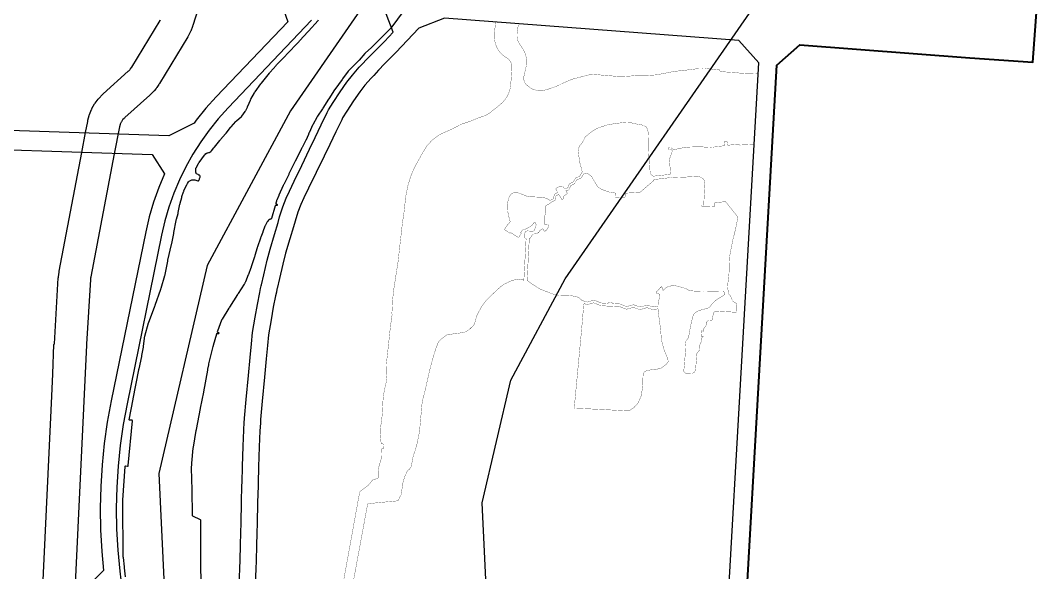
# Model space of a CAD drawing. Header units: millimetres. Extents: x -2018 to 1267, y -2275 to 2585.
# Drawn here: x 319 to 1267, y -603 to -87 of the extents above; entities that cross this region are included whole.
import ezdxf

# ---------------------------------------------------------------- set-up
doc = ezdxf.new("R2010")
doc.units = ezdxf.units.MM
doc.linetypes.add('DASH', pattern=[0.35, 0.25, -0.1])
for name, color, linetype in [('0block', 7, 'Continuous'), ('0lake', 140, 'DASH'), ('0river', 141, 'Continuous'), ('0river_center', 10, 'Continuous'), ('0river_s', 140, 'Continuous'), ('2area_up', 7, 'Continuous')]:
    doc.layers.add(name, color=color, linetype=linetype)
doc.layers.add('0edge', color=40, linetype='Continuous', lineweight=40)

msp = doc.modelspace()

# ---------------------------------------------------------------- linework, layer by layer
at = {"layer": '0block', "color": 7}
for points in [[(568.97, -88.64), (502.13, -158.81), (492.56, -169.44), (483.54, -180.67), (481.55, -183.44), (457.84, -195.13), (-6.71, -179.49), (-0.32, -37.07), (186.23, -42.69), (379.15, -48.16), (563, -71.82)], [(397.15, -600.63), (377.55, -620.29), (180.54, -601.77), (-25.5, -597.81), (-25.31, -594.06), (-7.52, -197.48), (442.32, -212.62), (453.87, -230.64), (448.53, -243.35), (443.71, -256.93), (439.65, -270.75), (436.4, -284.67), (404.18, -442.35), (400.54, -462.15), (397.69, -482.16), (395.63, -502.26), (394.37, -522.43), (393.92, -542.64), (394.28, -562.85), (395.43, -583.02)]]:
    msp.add_lwpolyline(points, close=True, dxfattribs=at)
for points in [[(523.36, -615.08), (524.12, -598.84), (524.38, -590.96), (524.71, -577.15), (525.04, -565.29), (525.28, -556.55), (525.7, -536.93), (526.12, -521.4), (526.2, -518.66), (526.66, -503.63), (527.19, -484.84), (527.81, -469.7), (528.28, -462.24), (528.44, -459.59), (528.5, -458.62), (530.06, -441.19), (532.22, -418.9), (533.72, -401.93), (534.89, -389.31), (536.02, -378.67), (538.43, -364.37), (540.46, -352.39), (542.73, -341.16), (543.53, -337.59), (544.1, -335.01), (544.28, -334.21), (546.36, -324.79), (549.66, -311.16), (552.38, -300.73), (556.31, -287.08), (559.74, -275.98), (561.15, -270.63), (564.07, -261.24), (567.24, -253.25), (570.3, -246.66), (574.73, -237.4), (581.84, -222.92), (589.21, -207.69), (594.48, -196.69), (599.99, -184.93), (605.68, -173.35), (606.92, -170.91), (611.26, -163.97), (617.72, -154.16), (623.97, -145.21), (629.07, -138.57), (635.36, -131.15), (638.16, -128.29), (642.67, -123.5), (648.31, -117.57), (658.86, -106.99), (667.11, -98.26), (660.6, -81.42)], [(591.03, -87.22), (513.14, -169.01), (503.99, -179.17), (495.49, -189.74), (487.6, -200.77), (480.33, -212.22), (473.72, -224.07), (467.78, -236.26), (462.53, -248.77), (457.99, -261.55), (454.17, -274.57), (451.05, -287.88), (418.91, -445.2), (415.35, -464.57), (412.58, -483.98), (410.58, -503.49), (409.36, -523.07), (408.93, -542.68), (409.27, -562.28), (410.39, -581.86), (412.3, -601.46), (413.23, -609.35)], [(977.67, -661.89), (1007.96, -127.15), (989.49, -106.08), (715.06, -85.5), (691.02, -94.81), (669.62, -117.44), (659.06, -128.04), (653.57, -133.81), (648.97, -138.69), (646.45, -141.26), (640.75, -147.99), (636.07, -154.08), (630.13, -162.59), (623.88, -172.07), (619.99, -178.31), (619.09, -180.06), (613.52, -191.42), (608.03, -203.11), (602.73, -214.19), (595.33, -229.49), (588.23, -243.95), (583.87, -253.06), (581.02, -259.18), (578.22, -266.24), (575.57, -274.77), (574.17, -280.1), (570.68, -291.37), (566.85, -304.7), (564.21, -314.81), (560.98, -328.17), (558.92, -337.46), (558.74, -338.27), (558.17, -340.85), (557.4, -344.28), (555.2, -355.13), (553.22, -366.86), (550.89, -380.71), (549.82, -390.8), (548.66, -403.28), (547.16, -420.29), (545, -442.59), (543.46, -459.75), (543.41, -460.52), (543.25, -463.17), (542.8, -470.47), (542.19, -485.36), (541.65, -504.07), (541.19, -519.11), (541.12, -521.82), (540.7, -537.29), (540.28, -556.91), (540.04, -565.7), (539.71, -577.54), (539.38, -591.39), (539.11, -599.44), (538.23, -618.31)]]:
    msp.add_lwpolyline(points, dxfattribs=at)
at = {"layer": '0edge'}
msp.add_lwpolyline([(994.5, -665.41), (1024.87, -129.15), (1046.34, -110.34), (1204.94, -122.23), (1263.59, -126.34), (1267.13, -75.63), (1258.64, 121.42), (1213.32, 457.41), (1202.47, 537.87), (1181.91, 690.24), (1179.69, 708.84), (1174.38, 765.41), (1162.69, 960.08), (1157.9, 1040), (1138.65, 1360.82), (1125.47, 1583.56)], dxfattribs=at)
at = {"layer": '0lake', "const_width": 0.25}
msp.add_lwpolyline([(614.98, -642.71), (635.85, -527.58), (636.07, -527.14), (636.46, -526.83), (643.67, -521.44), (644.05, -521.12), (644.36, -520.72), (647.69, -516.35), (648.15, -516.15), (648.63, -516), (652.93, -514.7), (653.07, -514.22), (653.08, -509.72), (653.08, -509.22), (653.11, -508.72), (653.33, -506.23), (653.38, -505.74), (653.48, -505.25), (654.18, -502.33), (654.31, -501.85), (654.47, -501.37), (655.17, -499.5), (655.33, -499.03), (655.45, -498.54), (656.19, -495.12), (656.29, -494.63), (656.33, -494.13), (656.41, -490.63), (656.43, -490.13), (656.43, -489.63), (656.41, -488.13), (656.41, -487.63), (656.51, -487.22), (657.51, -487.18), (657.95, -487.07), (658.04, -486.59), (657.88, -483.09), (657.72, -482.65), (657.26, -482.56), (656.27, -482.61), (655.92, -482.32), (655.86, -481.83), (655.7, -480.33), (655.64, -479.84), (655.6, -479.34), (655.19, -474.86), (655.16, -474.36), (655.16, -473.86), (655.18, -469.86), (655.2, -469.36), (655.25, -468.86), (655.56, -465.88), (655.62, -465.38), (655.7, -464.89), (656.24, -461.43), (656.3, -460.93), (656.35, -460.43), (656.94, -454.46), (656.98, -453.97), (657, -453.47), (657.33, -447.47), (657.35, -446.98), (657.68, -440.98), (657.71, -440.49), (657.77, -439.99), (658.03, -437.5), (658.1, -437.01), (658.19, -436.52), (659.15, -431.61), (659.25, -431.12), (659.35, -430.63), (660.44, -425.75), (660.54, -425.26), (660.61, -424.77), (661.16, -420.8), (661.13, -420.3), (661.11, -419.8), (660.83, -414.81), (660.82, -414.31), (660.73, -408.81), (660.73, -408.31), (660.78, -407.81), (661.83, -398.37), (661.88, -397.88), (662.79, -389.93), (662.84, -389.43), (662.89, -388.93), (663.5, -382.46), (663.56, -381.96), (663.61, -381.47), (664.63, -372.52), (664.69, -372.03), (664.76, -371.53), (666.09, -362.13), (666.05, -361.63), (665.98, -361.13), (665.91, -360.64), (665.93, -360.14), (665.96, -359.64), (666.26, -355.15), (666.28, -354.65), (666.3, -354.15), (666.47, -349.65), (666.51, -349.16), (666.56, -348.66), (667.42, -340.2), (667.47, -339.7), (667.54, -339.21), (669.59, -325.87), (669.67, -325.37), (671.82, -311.54), (671.89, -311.04), (671.94, -310.55), (673.25, -298.11), (673.31, -297.62), (674.6, -286.69), (674.65, -286.2), (675.69, -276.75), (675.75, -276.26), (675.82, -275.76), (677.37, -265.38), (677.42, -264.88), (678.78, -251.95), (678.86, -251.46), (678.96, -250.97), (680.83, -241.65), (680.98, -241.17), (683.29, -233.52), (683.45, -233.04), (683.64, -232.58), (685.9, -227.02), (686.1, -226.56), (686.33, -226.12), (688.62, -221.68), (688.86, -221.24), (689.11, -220.8), (691.07, -217.31), (691.31, -216.88), (691.55, -216.44), (694.94, -210.31), (695.2, -209.89), (695.46, -209.46), (698.67, -204.39), (699, -204.02), (699.34, -203.65), (703.77, -198.9), (704.17, -198.59), (704.56, -198.29), (709.76, -194.38), (710.17, -194.1), (710.63, -193.89), (715.64, -191.62), (716.09, -191.41), (722.48, -188.56), (722.93, -188.34), (723.37, -188.11), (730.01, -184.62), (730.46, -184.4), (730.94, -184.23), (738.52, -181.68), (738.99, -181.51), (739.45, -181.32), (746.85, -178.28), (747.32, -178.11), (747.79, -177.96), (750.65, -177.04), (751.13, -176.88), (751.59, -176.7), (752.99, -176.16), (753.45, -175.96), (753.89, -175.72), (755.21, -175.02), (755.64, -174.75), (756.05, -174.46), (757.28, -173.61), (757.67, -173.3), (758.06, -172.99), (765.91, -166.79), (766.29, -166.46), (768.9, -164.13), (769.25, -163.78), (769.58, -163.4), (771.54, -161.13), (771.84, -160.73), (772.1, -160.31), (773.71, -157.77), (773.92, -157.32), (775.13, -154.57), (775.33, -154.11), (775.46, -153.63), (776.25, -150.74), (776.35, -150.25), (776.76, -146.77), (776.81, -146.27), (777.78, -132.31), (777.81, -131.81), (777.84, -130.31), (777.78, -129.81), (777.7, -129.32), (777.63, -128.82), (777.5, -128.34), (777.35, -127.86), (777.2, -127.39), (777.01, -126.92), (776.78, -126.48), (776.55, -126.03), (776.31, -125.6), (775.71, -124.8), (775.41, -124.4), (774.69, -123.7), (774.33, -123.36), (773.92, -123.06), (773.1, -122.49), (772.69, -122.21), (770.63, -120.8), (770.22, -120.51), (769.81, -120.22), (767.63, -118.15), (767.27, -117.81), (766.95, -117.42), (765.44, -115.43), (765.14, -115.03), (764.86, -114.62), (763.49, -111.95), (763.26, -111.5), (763.11, -111.03), (762.36, -108.64), (762.21, -108.17), (762.1, -107.68), (761.71, -105.21), (761.64, -104.71), (761.57, -104.22), (761.47, -101.22), (761.46, -100.72), (761.5, -100.22), (761.71, -97.73), (761.76, -97.23), (761.81, -96.74), (762.52, -89.77), (762.58, -89.28), (763.02, -89.1), (783.46, -90.63), (783.82, -90.81), (783.81, -91.3), (782.94, -97.24), (782.87, -97.74), (782.8, -98.23), (782.6, -99.72), (782.56, -100.21), (782.55, -100.71), (782.56, -101.71), (782.57, -102.21), (782.61, -102.71), (782.84, -104.19), (782.93, -104.69), (783.05, -105.17), (783.34, -106.13), (783.49, -106.6), (783.67, -107.07), (784.31, -108.43), (784.55, -108.86), (784.83, -109.28), (785.38, -110.11), (785.66, -110.53), (785.95, -110.94), (787.11, -112.57), (787.38, -112.98), (787.65, -113.41), (788.68, -115.12), (788.92, -115.56), (789.13, -116.01), (790.16, -118.29), (790.33, -118.76), (790.47, -119.24), (791.11, -121.65), (791.21, -122.14), (791.27, -122.64), (791.51, -125.13), (791.53, -125.63), (791.51, -126.13), (791.26, -129.62), (791.19, -130.11), (791.08, -130.6), (790.25, -134), (790.14, -134.49), (790.03, -134.98), (789.08, -139.37), (788.99, -139.87), (788.93, -140.36), (788.87, -140.86), (788.85, -141.36), (788.87, -141.86), (788.9, -142.36), (788.97, -142.85), (789.08, -143.34), (789.2, -143.82), (789.36, -144.29), (789.55, -144.76), (789.75, -145.21), (790, -145.65), (790.26, -146.07), (790.55, -146.48), (790.87, -146.87), (791.2, -147.24), (791.55, -147.59), (791.93, -147.92), (793.86, -149.51), (794.26, -149.81), (794.67, -150.09), (796.81, -151.39), (797.24, -151.65), (797.7, -151.83), (800.6, -152.59), (801.09, -152.68), (803.82, -152.92), (804.32, -152.94), (806.81, -152.75), (807.31, -152.71), (807.8, -152.61), (810.23, -152.01), (810.71, -151.89), (818.29, -149.32), (818.77, -149.16), (819.23, -148.99), (825.07, -146.13), (825.52, -145.91), (833.35, -142.59), (833.81, -142.39), (834.28, -142.24), (840.57, -140.6), (841.06, -140.47), (848.8, -138.46), (849.28, -138.34), (849.78, -138.27), (855.27, -137.97), (855.77, -137.95), (856.27, -137.95), (862.24, -138.53), (862.74, -138.58), (863.24, -138.62), (870.22, -139.17), (870.71, -139.21), (871.21, -139.25), (877.69, -139.82), (878.19, -139.86), (878.69, -139.87), (886.18, -139.51), (886.68, -139.48), (893.65, -138.88), (894.15, -138.83), (894.65, -138.82), (904.15, -138.77), (904.65, -138.76), (911.14, -138.36), (911.63, -138.33), (912.13, -138.26), (920, -136.82), (920.49, -136.73), (928.83, -135.09), (929.32, -135), (935.29, -134.37), (935.79, -134.32), (936.28, -134.26), (943.24, -133.48), (943.74, -133.42), (944.23, -133.36), (948.2, -132.84), (948.69, -132.77), (949.19, -132.71), (952.18, -132.48), (952.68, -132.44), (953.18, -132.44), (954.68, -132.49), (955.18, -132.5), (955.68, -132.51), (957.68, -132.44), (958.18, -132.43), (958.68, -132.42), (971.12, -133.64), (971.61, -133.7), (971.65, -134.19), (971.78, -134.62), (972.26, -134.74), (972.75, -134.86), (974.2, -135.25), (974.68, -135.37), (975.18, -135.43), (985.16, -136.06), (985.66, -136.1), (986.16, -136.13), (989.14, -136.47), (989.63, -136.53), (990.13, -136.57), (994.13, -136.79), (994.62, -136.82), (995.12, -136.84), (995.62, -136.87), (996.12, -136.9), (996.62, -136.92), (1006.62, -137.2), (1007.11, -137.25), (1007.35, -137.59), (1006.2, -157.05), (1006.17, -157.55), (1006.13, -158.05), (1004.77, -179.51), (1004.74, -180.01), (1004.7, -180.51), (1003.34, -200.96), (1003.29, -201.46), (1003.21, -201.95), (1003.12, -202.44), (1003.02, -202.93), (1002.71, -203.2), (990.23, -203.75), (989.93, -203.52), (989.69, -203.12), (989.21, -203.11), (979.23, -203.86), (978.81, -203.68), (978.59, -201.19), (978.53, -200.7), (978.23, -200.4), (976.23, -200.53), (975.84, -200.71), (975.8, -201.2), (976.07, -204.18), (975.8, -204.43), (975.3, -204.48), (966.34, -205.27), (966.14, -205.58), (965.79, -205.81), (965.29, -205.84), (963.8, -205.91), (963.3, -205.93), (962.8, -205.91), (959.3, -205.79), (958.8, -205.76), (958.3, -205.72), (955.81, -205.49), (955.31, -205.46), (954.81, -205.46), (950.31, -205.42), (949.81, -205.42), (949.31, -205.43), (941.82, -205.65), (941.32, -205.69), (940.82, -205.77), (938.35, -206.15), (937.86, -206.22), (934.4, -206.76), (933.91, -206.87), (933.43, -207), (929.08, -208.17), (928.59, -208.25), (928.21, -207.93), (926.33, -206.29), (925.85, -206.14), (924.35, -206.26), (923.86, -206.31), (923.6, -206.69), (923.58, -207.19), (923.72, -207.54), (924.22, -207.5), (925.21, -207.38), (925.69, -207.44), (926.1, -207.72), (927.22, -208.72), (927.48, -209.12), (927.41, -209.59), (925.44, -214.73), (925.29, -215.2), (925.19, -215.69), (924.84, -218.17), (924.83, -218.67), (924.86, -219.16), (925.4, -226.14), (925.44, -226.64), (925.47, -227.14), (925.71, -230.63), (925.5, -231.05), (925.02, -231.13), (910.1, -232.74), (909.6, -232.75), (909.2, -232.47), (907.6, -231.27), (907.31, -230.86), (906.8, -229.45), (906.67, -228.97), (906.13, -219.48), (906.1, -218.98), (906.06, -218.49), (905.53, -214.52), (905.47, -214.02), (905.41, -213.53), (905.27, -208.03), (905.26, -207.53), (905.07, -197.53), (904.97, -193.03), (904.96, -192.53), (904.89, -192.04), (904.4, -189.59), (904.31, -189.1), (904.08, -188.65), (903.3, -187.37), (903.04, -186.94), (902.68, -186.6), (900.9, -185.68), (900.46, -185.45), (900, -185.26), (899.03, -184.99), (898.55, -184.85), (898.07, -184.73), (894.12, -184.1), (893.62, -184.02), (893.13, -183.92), (889.72, -183.15), (889.23, -183.04), (888.74, -182.96), (882.74, -182.78), (882.24, -182.76), (881.74, -182.77), (876.77, -183.33), (876.28, -183.39), (875.78, -183.45), (871.83, -184.08), (871.34, -184.16), (870.84, -184.24), (867.89, -184.75), (867.39, -184.83), (866.9, -184.93), (862.63, -186.33), (862.15, -186.49), (861.68, -186.65), (857.9, -187.95), (857.43, -188.12), (856.98, -188.35), (854.39, -189.86), (853.96, -190.12), (853.55, -190.4), (849.95, -193.09), (849.55, -193.39), (849.15, -193.7), (846.81, -195.58), (846.43, -195.89), (846.13, -196.3), (845.04, -198.55), (844.82, -199), (844.6, -199.45), (843.58, -201.16), (843.32, -201.59), (843.02, -201.99), (841.74, -203.53), (841.43, -203.92), (841.15, -204.34), (840.68, -205.22), (840.45, -205.66), (840.24, -206.12), (839.76, -207.54), (839.61, -208.01), (839.6, -208.51), (840.78, -218.44), (840.85, -218.94), (840.96, -219.43), (843.28, -228.12), (843.37, -228.61), (843.22, -229.08), (841.2, -232.53), (840.91, -232.92), (840.45, -233.13), (837.68, -234.26), (837.24, -234.48), (836.91, -234.85), (835.45, -237.48), (835.17, -237.88), (834.77, -238.18), (831.66, -239.78), (831.3, -240.09), (831.12, -240.56), (830.27, -242.91), (830.08, -243.37), (829.76, -243.71), (827.38, -244.46), (826.94, -244.44), (826.61, -244.06), (825.54, -242.37), (825.24, -241.98), (824.81, -241.9), (821.86, -242.47), (821.4, -242.65), (820.97, -242.91), (818.92, -244.33), (818.83, -244.75), (819.04, -245.2), (820.43, -247.86), (820.13, -248.18), (819.7, -248.44), (817.56, -249.72), (817.35, -250.17), (817.24, -250.65), (816.58, -253.58), (816.23, -253.93), (814.04, -255.13), (813.6, -255.37), (813.12, -255.23), (812.72, -254.94), (812.29, -254.68), (810.52, -253.75), (810.07, -253.53), (809.59, -253.37), (807.19, -252.69), (806.71, -252.56), (806.22, -252.47), (795.73, -252.02), (795.23, -251.99), (794.73, -251.95), (791.78, -251.42), (791.29, -251.31), (790.82, -251.13), (788.06, -249.95), (787.6, -249.76), (787.13, -249.58), (784.31, -248.58), (783.83, -248.42), (783.35, -248.28), (782.39, -248.02), (781.9, -247.91), (781.4, -247.92), (779.92, -248.13), (779.43, -248.24), (778.99, -248.47), (777.27, -249.49), (776.85, -249.76), (776.49, -250.09), (774.85, -253.18), (774.63, -253.63), (774.49, -254.11), (773.76, -258.55), (773.68, -259.05), (773.64, -259.54), (773.86, -265.04), (773.9, -265.54), (774, -266.02), (775.26, -271.89), (775.37, -272.38), (775.5, -272.86), (776.11, -274.77), (776.17, -275.23), (775.93, -275.67), (775.01, -276.86), (774.69, -277.24), (774.27, -277.46), (773.94, -277.78), (770.98, -282.42), (771.14, -282.82), (771.55, -283.09), (776.19, -286.05), (776.49, -285.68), (776.92, -285.57), (783.67, -289.87), (784.06, -289.97), (784.37, -289.57), (786.51, -286.19), (786.52, -285.81), (786.12, -285.52), (786.04, -285.17), (786.34, -284.78), (787.61, -283.23), (788, -282.93), (788.47, -282.78), (788.96, -282.67), (789.44, -282.55), (789.91, -282.37), (792.63, -281.1), (793.08, -280.89), (793.51, -280.64), (795.64, -279.33), (796.06, -279.05), (796.4, -278.69), (797.95, -276.73), (798.32, -276.41), (798.73, -276.12), (799.14, -275.83), (799.43, -276.03), (799.66, -276.48), (800.32, -277.82), (800.41, -278.31), (800.3, -278.79), (799.84, -280.21), (799.69, -280.69), (799.52, -281.16), (799.18, -282.1), (798.98, -282.56), (798.74, -283), (798.49, -283.43), (798.18, -283.82), (797.73, -284), (797.25, -284.14), (796.75, -284.15), (796.25, -284.12), (795.25, -284.05), (794.76, -284.01), (794.26, -283.98), (792.26, -283.84), (791.78, -283.94), (791.29, -284.07), (790.81, -284.2), (790.48, -284.55), (790.23, -284.99), (789.75, -285.86), (789.64, -286.35), (789.55, -286.84), (789.47, -287.33), (789.47, -287.83), (789.51, -289.33), (789.66, -289.8), (789.95, -290.21), (790.25, -290.61), (790.56, -291), (791.04, -291.12), (791.03, -291.61), (788.95, -330.05), (788.6, -329.74), (788.26, -329.38), (787.84, -329.12), (786.88, -328.84), (786.4, -328.74), (785.9, -328.75), (778.98, -329.8), (778.49, -329.89), (778.01, -330.03), (773.92, -331.9), (773.46, -332.11), (773.02, -332.34), (769.1, -334.55), (768.69, -334.83), (768.31, -335.16), (765.28, -337.77), (764.9, -338.1), (764.53, -338.43), (758.71, -343.92), (758.35, -344.26), (757.99, -344.61), (754.39, -348.09), (754.04, -348.44), (753.72, -348.82), (749.88, -354.07), (749.59, -354.48), (749.33, -354.9), (745.32, -362.4), (745.1, -362.84), (744.92, -363.31), (743.88, -367.17), (743.75, -367.65), (743.62, -368.14), (743.11, -370.07), (742.97, -370.55), (742.74, -370.99), (741.8, -372.15), (741.47, -372.53), (741.12, -372.89), (738.25, -375.67), (737.86, -375.98), (737.44, -376.25), (734.9, -377.84), (734.44, -378.04), (733.96, -378.15), (731.03, -378.8), (730.54, -378.9), (730.05, -378.99), (726.08, -379.52), (725.59, -379.58), (725.09, -379.65), (717.67, -380.71), (717.19, -380.86), (716.77, -381.12), (712.42, -384.48), (712.03, -384.8), (711.67, -385.15), (709.56, -387.28), (709.27, -387.67), (709.06, -388.13), (707.39, -392.31), (707.21, -392.77), (707.05, -393.25), (704.5, -401.36), (704.35, -401.83), (704.21, -402.31), (701.37, -412.94), (701.25, -413.43), (701.14, -413.91), (698.58, -425.13), (698.47, -425.61), (698.36, -426.1), (696.35, -434.87), (696.23, -435.36), (696.1, -435.84), (694.41, -442.12), (694.29, -442.6), (694.2, -443.09), (693.32, -452.55), (693.27, -453.05), (693.23, -453.55), (692.55, -461.02), (692.5, -461.52), (692.46, -462.01), (691.86, -468.99), (691.8, -469.48), (691.73, -469.98), (691.05, -474.43), (690.96, -474.92), (690.87, -475.41), (689.17, -483.23), (689.05, -483.71), (688.91, -484.19), (687.63, -488.51), (687.48, -488.98), (687.32, -489.46), (686.12, -492.74), (685.95, -493.22), (685.82, -493.7), (684.53, -500.58), (684.44, -501.07), (684.35, -501.56), (684.01, -503.53), (683.83, -503.99), (683.55, -504.4), (682.65, -505.6), (682.34, -505.99), (681.99, -506.35), (680.5, -507.68), (680.2, -508.08), (679.98, -508.52), (678.08, -512.6), (677.88, -513.06), (677.72, -513.53), (676.04, -519.29), (675.93, -519.78), (675.86, -520.28), (675.26, -525.24), (675.2, -525.74), (675.13, -526.23), (674.67, -529.7), (674.54, -530.18), (674.3, -530.61), (673.45, -531.85), (673.2, -532.28), (673, -532.74), (672.05, -535.06), (671.84, -535.5), (671.43, -535.69), (652.02, -537.52), (651.52, -537.57), (651.02, -537.63), (643.57, -538.45), (643.28, -538.78), (643.17, -539.26), (623.96, -643.51)], dxfattribs=at)
for points in [[(874.23, -252.34), (883.23, -252.69), (883.28, -252.19), (883.55, -249.2), (883.6, -248.71), (884.09, -248.59), (895.07, -248.04), (895.57, -248.01), (896.07, -247.98), (896.57, -247.93), (897.06, -247.86), (897.48, -247.59), (899.81, -245.7), (900.19, -245.38), (900.57, -245.06), (905.89, -240.5), (906.27, -240.18), (906.64, -239.85), (910.01, -236.86), (910.26, -236.5), (910.08, -236.04), (910.47, -235.9), (925.36, -234.15), (925.86, -234.11), (926.34, -234.22), (932.33, -233.89), (932.83, -233.87), (933.33, -233.85), (935.83, -233.81), (936.33, -233.8), (936.83, -233.78), (946.82, -233.22), (947.32, -233.2), (947.82, -233.17), (950.31, -233.07), (950.81, -233.06), (951.31, -233.08), (952.29, -233.27), (952.78, -233.36), (953.25, -233.53), (954.16, -233.95), (954.62, -234.17), (955.04, -234.43), (955.44, -234.72), (955.85, -235.02), (956.22, -235.35), (956.55, -235.73), (956.86, -236.12), (957, -236.59), (957.26, -237.56), (957.38, -238.05), (957.44, -238.54), (957.66, -241.53), (957.69, -242.03), (957.69, -242.53), (957, -253.51), (956.97, -254.01), (956.94, -254.51), (956.77, -259.51), (956.7, -259.96), (956.21, -259.99), (954.71, -259.94), (954.27, -260.03), (954.14, -260.5), (954.34, -260.87), (954.82, -260.94), (966.32, -261.32), (966.73, -261.09), (966.84, -257.59), (967.3, -257.4), (968.79, -257.29), (969.29, -257.25), (969.79, -257.21), (976.27, -256.66), (976.76, -256.63), (977.21, -256.79), (988.15, -270.44), (988.44, -270.85), (988.54, -271.31), (988.04, -273.76), (987.94, -274.25), (987.84, -274.74), (986.23, -282.58), (986.13, -283.07), (986.02, -283.56), (984.05, -291.31), (983.94, -291.8), (983.84, -292.29), (982.57, -298.66), (982.47, -299.15), (982.37, -299.64), (981.3, -305.04), (981.21, -305.53), (981.13, -306.02), (980.72, -308.99), (980.67, -309.49), (980.65, -309.99), (980.51, -313.99), (980.5, -314.49), (980.48, -314.99), (980.41, -316.99), (980.4, -317.49), (980.39, -317.99), (980.34, -320.49), (980.32, -320.99), (980.31, -321.49), (980.23, -323.48), (980.21, -323.98), (980.16, -324.48), (979.88, -326.97), (979.82, -327.46), (979.75, -327.96), (979.61, -328.95), (979.54, -329.44), (979.49, -329.94), (979.34, -331.43), (979.3, -331.93), (979.25, -332.43), (979.02, -335.42), (979, -335.92), (979.03, -336.42), (979.13, -337.41), (979.19, -337.91), (979.25, -338.41), (979.54, -340.38), (979.61, -340.88), (979.7, -341.37), (979.88, -342.36), (980.01, -342.83), (980.32, -343.19), (980.73, -343.48), (981.1, -343.82), (981.43, -344.19), (981.67, -344.63), (981.86, -345.09), (982.05, -345.55), (982.24, -346.01), (982.85, -347.38), (983.05, -347.84), (983.26, -348.29), (983.7, -349.19), (983.98, -349.6), (984.37, -349.91), (984.79, -350.18), (985.21, -350.45), (985.65, -350.69), (987, -351.35), (987.32, -351.69), (987.37, -352.18), (987.1, -359.17), (987.06, -359.67), (986.69, -359.78), (982.7, -359.51), (982.2, -359.48), (981.7, -359.45), (973.21, -359.01), (972.71, -358.98), (972.21, -358.95), (969.72, -358.78), (969.22, -358.75), (968.73, -358.82), (967.75, -359.03), (967.27, -359.16), (966.82, -359.38), (966.41, -359.65), (966.08, -360.03), (965.79, -360.43), (965.61, -360.89), (965.53, -361.39), (964.73, -366.83), (964.36, -367.08), (963.86, -367.06), (961.36, -366.95), (960.95, -367.22), (959.31, -369.12), (959.01, -369.5), (958.93, -370), (958.87, -371.5), (958.85, -371.99), (958.74, -372.47), (957.16, -374.41), (956.89, -374.82), (956.87, -375.32), (956.84, -376.82), (956.76, -377.25), (956.27, -377.31), (955.77, -377.28), (955.28, -377.19), (954.82, -377.01), (954.47, -377.05), (954.61, -377.52), (954.79, -377.98), (954.82, -378.48), (954.79, -378.98), (954.68, -380.97), (954.49, -381.43), (954.26, -381.87), (954.47, -382.15), (954.96, -382.08), (955.46, -382.03), (955.96, -382.03), (956.27, -382.24), (955.95, -382.61), (954.93, -383.71), (954.66, -384.13), (954.61, -384.63), (954.39, -387.12), (954.24, -387.59), (954.01, -388.04), (952.84, -390.25), (952.79, -390.75), (952.55, -394.74), (952.52, -395.24), (952.32, -395.69), (951, -397.2), (950.67, -397.58), (950.39, -397.98), (949.09, -412.93), (949.04, -413.42), (948.87, -413.89), (948.33, -415.29), (948.13, -415.75), (947.74, -416.05), (946.34, -416.59), (945.87, -416.74), (945.37, -416.75), (943.87, -416.67), (943.37, -416.65), (942.87, -416.63), (942.37, -416.63), (940.37, -416.65), (939.88, -416.61), (939.46, -416.35), (938.37, -415.32), (938.08, -414.94), (938.06, -414.44), (938.64, -408.97), (938.69, -408.47), (938.74, -407.98), (939.26, -400.99), (939.3, -400.5), (939.33, -400), (939.61, -396.51), (939.63, -396.01), (939.63, -395.51), (939.47, -390.51), (939.46, -390.01), (939.47, -389.51), (939.54, -388.52), (939.6, -388.02), (939.73, -387.54), (940.16, -386.64), (940.39, -386.2), (940.67, -385.78), (941.62, -384.62), (941.92, -384.22), (942.14, -383.78), (942.34, -383.32), (942.52, -382.85), (942.68, -382.38), (942.8, -381.89), (943.3, -378.43), (943.38, -377.94), (943.48, -377.45), (944.88, -370.59), (944.98, -370.1), (945.09, -369.61), (946.21, -364.74), (946.34, -364.25), (946.51, -363.78), (947.09, -362.4), (947.3, -361.95), (947.58, -361.54), (948.59, -360.43), (948.94, -360.07), (949.34, -359.77), (950.18, -359.23), (950.6, -358.97), (951.04, -358.73), (952.45, -358.2), (952.91, -358.03), (953.39, -357.87), (955.8, -357.19), (956.28, -357.06), (956.76, -356.92), (959.17, -356.26), (959.65, -356.13), (960.13, -355.98), (961.06, -355.63), (961.53, -355.44), (961.95, -355.18), (962.31, -354.84), (962.65, -354.47), (962.94, -354.07), (963.51, -353.24), (963.8, -352.83), (964.12, -352.45), (966.94, -349.61), (967.29, -349.26), (967.66, -348.93), (970.91, -346.59), (971.32, -346.3), (971.74, -346.04), (973.92, -344.81), (974.35, -344.56), (974.78, -344.3), (975.6, -343.74), (976, -343.43), (976.16, -343.02), (976.03, -342.03), (975.95, -341.53), (975.72, -341.11), (975.37, -340.76), (975, -340.42), (974.57, -340.25), (968.57, -340.17), (968.07, -340.16), (967.57, -340.16), (959.07, -340.2), (958.57, -340.21), (958.07, -340.22), (956.57, -340.25), (956.07, -340.26), (955.57, -340.25), (953.57, -340.2), (953.07, -340.19), (952.57, -340.17), (949.58, -340.05), (949.08, -340.03), (948.58, -340), (946.08, -339.84), (945.58, -339.8), (945.09, -339.72), (943.15, -339.26), (942.66, -339.12), (942.21, -338.92), (940.46, -337.94), (940.02, -337.73), (939.55, -337.56), (937.64, -336.95), (937.16, -336.8), (936.68, -336.66), (934.27, -336), (933.79, -335.87), (933.3, -335.75), (930.39, -335.02), (929.9, -334.96), (929.4, -334.97), (926.9, -335.08), (926.41, -335.11), (925.92, -335.22), (922.09, -336.38), (921.66, -336.62), (921.29, -336.95), (919.13, -339.03), (918.71, -339.28), (918.56, -338.85), (918.2, -337.4), (918, -336.94), (917.76, -336.5), (917.51, -336.07), (917.08, -336.09), (915.65, -337.5), (915.3, -337.85), (914.95, -338.21), (912.33, -341.23), (912.19, -341.63), (912.6, -341.87), (915.42, -342.9), (915.84, -343.17), (915.8, -343.64), (914.09, -352.47), (914.04, -352.97), (914.04, -353.47), (914, -353.97), (913.52, -354.07), (909.58, -354.8), (909.09, -354.74), (904.84, -353.24), (904.37, -353.07), (903.88, -353.02), (898.11, -354.67), (897.63, -354.8), (897.13, -354.77), (891.93, -352.97), (891.46, -352.82), (890.96, -352.77), (885.17, -354.32), (884.68, -354.41), (884.2, -354.28), (879.09, -352.24), (878.62, -352.07), (878.13, -352.01), (872.14, -351.65), (871.69, -351.54), (871.51, -351.08), (871.13, -350.9), (868.13, -350.72), (867.65, -350.82), (867.58, -351.28), (867.17, -351.5), (861.18, -351.09), (860.69, -351.03), (860.21, -350.88), (855.17, -348.68), (854.71, -348.5), (854.22, -348.44), (848.47, -350.14), (847.99, -350.23), (847.5, -350.13), (843.69, -348.91), (843.23, -348.72), (842.83, -348.42), (840.62, -346.39), (840.24, -346.07), (839.81, -345.82), (838.38, -345.37), (837.9, -345.23), (837.42, -345.11), (834.47, -344.54), (833.98, -344.45), (833.49, -344.38), (829, -344.1), (828.5, -344.07), (828, -344.05), (822, -343.97), (821.5, -343.94), (821.01, -343.85), (816.61, -342.88), (816.13, -342.77), (815.65, -342.64), (810.06, -340.44), (809.6, -340.25), (804.47, -338.27), (804.01, -338.07), (803.58, -337.81), (797.24, -333.81), (796.83, -333.53), (796.42, -333.24), (793.18, -330.9), (792.76, -330.62), (792.3, -330.45), (791.98, -330.25), (792, -329.75), (793.98, -291.8), (794.02, -291.3), (794.26, -290.99), (794.71, -290.8), (795.03, -290.43), (795.54, -289.57), (795.81, -289.14), (796.08, -288.73), (796.64, -287.89), (796.93, -287.49), (797.31, -287.19), (798.67, -286.55), (799.14, -286.4), (799.63, -286.32), (800.62, -286.16), (801.11, -286.08), (801.59, -285.93), (802.52, -285.56), (802.86, -285.24), (803.1, -284.8), (803.56, -283.91), (803.86, -283.53), (804.27, -283.24), (806.43, -281.99), (806.85, -282.05), (807.11, -282.47), (808.02, -284.25), (808.47, -284.21), (808.91, -283.99), (809.34, -283.72), (809.71, -283.39), (810.09, -283.06), (810.4, -282.67), (810.71, -282.28), (810.97, -281.85), (811.2, -281.41), (811.42, -280.96), (811.58, -280.49), (811.71, -280), (811.82, -279.52), (811.84, -278.52), (811.82, -278.04), (811.32, -278.02), (809.32, -278.16), (808.84, -278.14), (808.6, -277.77), (808.47, -273.27), (808.39, -272.78), (808.24, -272.31), (808.08, -271.84), (807.92, -271.36), (807.94, -270.9), (808.38, -270), (808.56, -269.54), (808.68, -269.05), (809.03, -267.08), (809.1, -266.59), (809.13, -266.09), (809.04, -261.59), (809.12, -261.11), (809.32, -260.65), (809.62, -260.27), (810.03, -259.99), (810.89, -259.48), (811.32, -259.23), (811.77, -259), (813.11, -258.33), (813.51, -258.05), (813.84, -257.67), (814.14, -257.27), (814.54, -256.99), (817.71, -255.51), (818.12, -255.23), (818.28, -254.78), (818.8, -251.83), (818.94, -251.35), (819.31, -251.04), (821, -249.96), (821.47, -249.83), (824.15, -254.06), (824.42, -254.48), (824.87, -254.53), (825.27, -254.24), (825.56, -253.85), (826.19, -251.95), (826.35, -251.47), (826.6, -251.07), (829.05, -249.34), (829.44, -249.03), (829.51, -248.65), (828.44, -246.96), (828.22, -246.51), (828.47, -246.27), (830.89, -245.61), (831.21, -245.28), (831.39, -244.81), (832.38, -241.98), (832.71, -241.62), (833.14, -241.39), (835.84, -240.07), (836.23, -239.76), (836.48, -239.34), (837.83, -236.66), (838.17, -236.29), (838.63, -236.1), (841.9, -234.87), (842.23, -234.51), (842.51, -234.09), (844.73, -230.76), (845.12, -230.45), (846.1, -230.26), (846.59, -230.17), (847.09, -230.15), (848.08, -230.29), (848.57, -230.36), (848.99, -230.64), (851.42, -232.41), (851.82, -232.7), (852.15, -233.07), (854.62, -237.42), (854.87, -237.86), (855.12, -238.29), (857.77, -242.53), (858.04, -242.95), (858.4, -243.29), (860.56, -244.56), (860.99, -244.81), (861.45, -244.99), (865.17, -246.48), (865.63, -246.66), (866.1, -246.83), (868.49, -247.56), (868.97, -247.7), (869.47, -247.78), (873.91, -248.49), (874.36, -248.61), (874.35, -249.11)], [(853.96, -350.88), (859.97, -353.35), (860.44, -353.54), (866.92, -353.99), (867.42, -354.03), (867.39, -354.53), (867.88, -354.62), (870.88, -354.8), (871.32, -354.76), (871.48, -354.32), (871.94, -354.19), (877.44, -354.44), (877.94, -354.47), (878.42, -354.57), (884.02, -356.72), (884.5, -356.85), (884.99, -356.82), (890.79, -355.3), (891.28, -355.32), (891.75, -355.47), (896.98, -357.19), (897.46, -357.24), (897.95, -357.15), (903.23, -355.59), (903.72, -355.52), (904.2, -355.61), (908.92, -357.27), (909.41, -357.33), (909.9, -357.27), (913.84, -356.54), (914.07, -356.85), (914.09, -357.35), (914.1, -357.85), (914.14, -358.34), (914.21, -358.84), (916.5, -376.19), (916.55, -376.69), (916.59, -377.18), (917.18, -385.16), (917.26, -385.66), (917.38, -386.14), (919.73, -394.83), (919.87, -395.31), (920.06, -395.77), (923.18, -403.14), (923.28, -403.63), (923.33, -404.12), (923.48, -405.62), (923.39, -406.11), (923.09, -406.51), (921.56, -408.48), (921.18, -408.8), (920.77, -409.1), (917.13, -411.74), (916.69, -411.98), (916.21, -412.1), (912.31, -413.02), (911.82, -413.07), (907.34, -413.53), (906.84, -413.59), (906.36, -413.7), (903.43, -414.35), (902.96, -414.52), (901.66, -415.27), (901.22, -415.52), (900.84, -415.83), (900.48, -416.76), (900.3, -417.23), (900.24, -417.73), (900.14, -418.72), (900.09, -419.22), (900.06, -419.72), (899.84, -426.71), (899.82, -427.21), (899.78, -427.71), (898.68, -436.64), (898.61, -437.14), (898.49, -437.62), (895.84, -443.56), (895.63, -444.01), (895.4, -444.46), (892.43, -447.84), (892.09, -448.21), (891.72, -448.53), (887.57, -451.33), (887.15, -451.61), (886.69, -451.77), (883.69, -451.66), (883.19, -451.65), (882.69, -451.62), (861.72, -450.47), (861.22, -450.44), (848.74, -449.85), (848.24, -449.83), (847.74, -449.8), (836.75, -449.37), (836.25, -449.34), (835.94, -449.07), (837.54, -432.15), (837.59, -431.65), (842.94, -374.4), (842.99, -373.9), (843.03, -373.4), (844.69, -353.97), (844.74, -353.48), (844.84, -352.99), (845.03, -352), (845.25, -351.7), (845.73, -351.84), (847.6, -352.55), (848.08, -352.64), (848.57, -352.55)]]:
    msp.add_lwpolyline(points, close=True, dxfattribs=at)
at = {"layer": '0river'}
for points in [[(707.42, -36.85), (664.84, -94.6), (660.3, -99.25), (659.95, -99.61), (654.98, -104.54), (654.63, -104.89), (647.16, -112.27), (646.79, -112.61), (640.87, -118), (640.53, -118.36), (635.33, -124.44), (635, -124.82), (630.37, -129.37), (630.02, -129.73), (625.56, -134.46), (625.24, -134.85), (619.85, -142.06), (619.56, -142.46), (612.82, -151.78), (612.53, -152.18), (607.18, -160.63), (606.91, -161.05), (601.46, -169.44), (601.19, -169.86), (596.47, -176.93), (596.21, -177.36), (592.04, -184.77), (591.82, -185.21), (588.99, -191.62), (588.8, -192.08), (588.3, -193.49), (588.14, -193.96), (585.56, -199.36), (585.28, -199.77), (582.12, -206.02), (581.89, -206.46), (581.67, -206.91), (575.6, -218.97), (575.38, -219.42), (575.16, -219.87), (569.93, -230.67), (569.71, -231.12), (565.05, -240.53), (564.83, -240.98), (564.62, -241.43), (560.54, -250.56), (560.34, -251.02), (560.14, -251.47), (558.56, -255.15), (558.38, -255.62), (558.24, -256.1), (557.73, -258.03), (557.75, -258.5), (558.16, -258.73), (558.64, -258.86), (558.93, -259.22), (558.94, -259.71), (558.93, -260.21), (558.49, -260.26), (557.99, -260.23), (557.49, -260.2), (557.04, -260.35), (553.58, -272.36), (553.41, -272.81), (552.94, -272.94), (552.45, -272.97), (551.98, -273.15), (551.52, -273.35), (551.08, -273.58), (550.7, -273.9), (549.77, -275.07), (549.46, -275.47), (549.19, -275.89), (547.96, -278.62), (547.76, -279.08), (547.57, -279.54), (545.61, -284.68), (545.43, -285.15), (543.64, -289.82), (543.47, -290.29), (543.31, -290.76), (540.57, -298.81), (540.41, -299.28), (540.25, -299.76), (538.1, -306.94), (537.96, -307.42), (537.81, -307.9), (534.78, -317.43), (534.61, -317.9), (534.43, -318.36), (532.05, -324.41), (531.87, -324.88), (529.27, -331.38), (529.08, -331.84), (528.88, -332.3), (528.68, -332.76), (528.47, -333.21), (528.22, -333.64), (522.43, -342.4), (522.16, -342.82), (521.89, -343.24), (514.44, -355.1), (514.18, -355.52), (513.91, -355.95), (507.6, -366.15), (507.35, -366.59), (507.15, -367.04), (503.25, -377.33), (503.11, -377.8), (503.28, -378.17), (504.6, -378.88), (504.75, -379.23), (504.59, -379.71), (504.25, -379.92), (503.76, -379.83), (502.79, -379.59), (502.46, -379.82), (502.3, -380.29), (499.26, -390.86), (499.14, -391.35), (499.01, -391.83), (494.99, -407.83), (494.88, -408.32), (494.79, -408.81), (494.08, -412.75), (493.99, -413.24), (493.9, -413.73), (490.19, -433.89), (490.1, -434.38), (487.24, -449.11), (487.14, -449.6), (483.34, -469.24), (483.26, -469.73), (483.17, -470.22), (480.58, -485.5), (480.49, -486), (480.44, -486.49), (478.98, -500.42), (478.93, -500.91), (478.9, -501.41), (478.74, -504.91), (478.75, -505.41), (478.77, -505.91), (479.15, -514.4), (479.16, -514.9), (479.17, -515.4), (479.31, -525.4), (479.32, -525.9), (479.63, -548.9), (479.65, -549.4), (480.02, -549.67), (487.24, -553.11), (487.54, -553.49), (487.55, -553.99), (487.49, -568.49), (487.49, -568.99), (487.49, -569.49), (487.58, -593.49), (487.58, -593.99), (487.73, -613.49)], [(417.39, -606.62), (416.69, -598.14), (416.65, -597.65), (416.59, -597.15), (415.51, -588.72), (415.45, -588.22), (415.43, -587.72), (415.48, -577.72), (415.48, -577.22), (415.46, -576.72), (415.21, -565.73), (415.2, -565.23), (415.19, -564.73), (415.12, -560.23), (415.11, -559.73), (415.1, -559.23), (414.87, -536.23), (414.87, -535.73), (414.9, -535.23), (417.06, -503.8), (417.11, -503.31), (417.38, -503.04), (419.36, -503.27), (419.85, -503.23), (420.03, -502.83), (423.96, -461.02), (423.8, -460.57), (423.31, -460.51), (421.32, -460.33), (421.01, -460.02), (424.68, -440.87), (424.77, -440.38), (429.96, -413.37), (430.05, -412.88), (430.16, -412.39), (432.65, -401.17), (432.76, -400.68), (432.86, -400.19), (434.14, -392.29), (434.22, -391.8), (434.3, -391.31), (435.65, -381.9), (435.72, -381.41), (435.82, -380.92), (438.58, -370.79), (438.72, -370.31), (438.88, -369.83), (444.86, -353.92), (445.04, -353.45), (445.2, -352.98), (450.31, -338.35), (450.47, -337.87), (450.62, -337.39), (454.22, -325.42), (454.35, -324.94), (454.45, -324.45), (456.86, -312.19), (456.95, -311.7), (457.05, -311.21), (460.44, -296.59), (460.55, -296.11), (460.66, -295.62), (462.49, -286.29), (462.58, -285.8), (462.68, -285.31), (464.77, -274), (464.87, -273.52), (465, -273.03), (466.52, -267.75), (466.65, -267.27), (466.75, -266.78), (468.26, -258.92), (468.36, -258.43), (468.48, -257.95), (469.9, -252.63), (470.03, -252.15), (470.18, -251.67), (471.62, -247.41), (471.79, -246.94), (472.01, -246.49), (474.82, -240.63), (475.04, -240.18), (475.27, -239.74), (476.34, -238.05), (476.63, -237.64), (477.02, -237.33), (479.29, -236.29), (479.76, -236.14), (480.26, -236.13), (481.26, -236.13), (481.75, -236.15), (482.24, -236.23), (485.09, -237.17), (485.57, -237.24), (485.9, -236.93), (486.29, -236.01), (486.47, -235.54), (486.63, -235.07), (487.1, -233.65), (487.14, -233.16), (487.11, -232.66), (486.87, -232.26), (486.46, -231.99), (486.02, -231.74), (485.59, -231.49), (485.16, -231.24), (483.86, -230.49), (483.51, -230.14), (483.28, -229.7), (483.09, -229.24), (483, -228.75), (482.96, -228.26), (482.94, -227.76), (482.95, -227.26), (483.02, -225.76), (483.17, -225.29), (483.41, -224.85), (485.56, -220.9), (485.81, -220.47), (486.1, -220.06), (491.05, -213.15), (491.35, -212.75), (491.71, -212.41), (492.48, -211.76), (492.89, -211.49), (493.34, -211.26), (493.79, -211.06), (494.28, -210.96), (495.27, -210.84), (495.76, -210.73), (496.17, -210.46), (496.93, -209.81), (497.3, -209.48), (497.63, -209.11), (499.82, -206.38), (500.14, -205.99), (500.46, -205.61), (505.6, -199.48), (505.91, -199.09), (506.23, -198.7), (510.65, -193.27), (510.97, -192.89), (511.29, -192.5), (515.43, -187.5), (515.76, -187.12), (516.09, -186.75), (520.42, -181.89), (520.77, -181.54), (521.13, -181.2), (525.53, -177.11), (525.85, -176.73), (529.18, -172.35), (529.45, -171.93), (529.68, -171.49), (531.18, -168.33), (531.39, -167.87), (531.6, -167.42), (533.99, -161.92), (534.2, -161.46), (534.44, -161.02), (537.95, -154.97), (538.2, -154.53), (538.47, -154.12), (543.63, -146.74), (543.92, -146.33), (544.22, -145.94), (551.67, -136.53), (551.99, -136.14), (552.32, -135.76), (557.92, -129.37), (558.26, -129), (558.6, -128.64), (566.62, -120.4), (566.97, -120.04), (567.31, -119.67), (579.38, -107), (579.72, -106.63), (580.05, -106.26), (587.46, -98.13), (587.8, -97.76), (588.13, -97.39), (597.2, -87.39), (597.54, -87.02)]]:
    msp.add_lwpolyline(points, dxfattribs=at)
at = {"layer": '0river_center'}
msp.add_lwpolyline([(-1556.57, 1737.72), (-1375.62, 1526.29), (-1143.33, 1353.06), (-492.06, 1068.32), (-251.13, 968.4), (-77.01, 945.26), (157.74, 945.26), (324.15, 900.08), (397.89, 820.77), (443.43, 599.83), (468.49, 418.88), (531.2, 220.56), (670.29, 68.97), (687.39, -3.98), (571.22, -171.82), (493.75, -316.06), (448.45, -510.14), (463.85, -832.17), (446.34, -1067.51), (343.17, -1386.68), (323.92, -1559.86), (387.6, -1785.28), (396.67, -1931.09), (385.94, -2048.15)], dxfattribs=at)
at = {"layer": '0river_s'}
for points in [[(489.64, -62.65), (480.26, -92.19), (480.1, -92.67), (479.94, -93.14), (478.33, -97.34), (478.14, -97.81), (477.92, -98.26), (475.82, -102.24), (475.59, -102.68), (449.14, -146.29), (448.88, -146.71), (448.61, -147.13), (446.65, -150.03), (446.37, -150.44), (446.06, -150.83), (444.14, -153.14), (443.82, -153.53), (443.5, -153.91), (441.02, -156.38), (440.66, -156.73), (440.3, -157.07), (416.9, -178.16), (416.53, -178.5), (416.18, -178.86), (415.15, -179.95), (414.82, -180.32), (414.53, -180.73), (413.97, -181.56), (413.69, -181.97), (413.42, -182.39), (412.8, -183.76), (412.59, -184.21), (412.4, -184.67), (411.87, -186.6), (407.04, -211.85), (385.14, -326.79), (385.06, -327.28), (385, -327.78), (384.87, -328.77), (384.83, -329.27), (381.27, -389.66), (381.27, -390.16), (381.27, -390.37), (370.35, -619.61)], [(340.38, -616.32), (348.91, -438.02), (349.62, -417.34), (350.72, -389.89), (351.02, -389.52), (351.25, -389.11), (354.87, -327.72), (354.9, -327.22), (354.96, -326.72), (355.52, -322.26), (355.58, -321.76), (355.65, -321.27), (376.71, -210.75), (380.29, -191.92), (382.26, -181.61), (382.36, -181.12), (382.49, -180.63), (383.61, -176.28), (383.74, -175.79), (383.9, -175.32), (385.77, -170.68), (385.97, -170.23), (386.2, -169.78), (388.65, -165.42), (388.92, -165), (389.21, -164.6), (391.91, -160.99), (392.21, -160.6), (392.54, -160.22), (396.03, -156.64), (396.38, -156.28), (396.75, -155.94), (420.14, -134.85), (420.5, -134.51), (420.85, -134.15), (421.54, -133.43), (421.88, -133.05), (422.18, -132.66), (422.76, -131.84), (423.05, -131.43), (423.32, -131.01), (449.76, -87.4), (450.01, -86.97)]]:
    msp.add_lwpolyline(points, dxfattribs=at)
at = {"layer": '2area_up'}
for points in [[(764.39, -836.15), (750.1, -537.59), (776.85, -422.98), (827.51, -328.67), (1009.87, -65.19), (944.44, 213.91), (797.2, 374.39), (762.18, 485.15), (739.24, 650.75), (674.76, 963.54), (485.5, 1167.14), (197.73, 1245.26), (-57.16, 1245.26), (-172.58, 1260.59), (-374.49, 1344.34), (-991.59, 1614.14)], [(-492.06, 1068.32), (-251.13, 968.4), (-77.01, 945.26), (157.74, 945.26), (324.15, 900.08), (397.89, 820.77), (443.43, 599.83), (468.49, 418.88), (531.2, 220.56), (670.29, 68.97), (687.39, -3.98), (571.22, -171.82), (493.75, -316.06), (448.45, -510.14), (463.85, -832.17)]]:
    msp.add_lwpolyline(points, dxfattribs=at)

doc.saveas('drawing.dxf')
